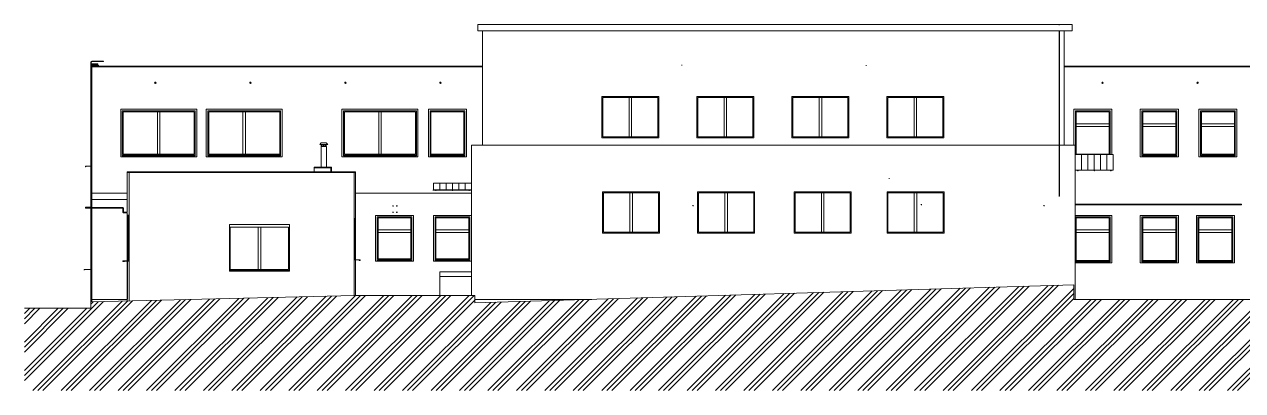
# Model space of a CAD drawing. Header units: millimetres. Extents: x -4051 to 472247, y -45352 to 20466.
# Drawn here: x 124073 to 162529, y -2012 to 9550 of the extents above; entities that cross this region are included whole.
import ezdxf

# ---------------------------------------------------------------- set-up
doc = ezdxf.new("R2010")
doc.units = ezdxf.units.MM
for name, color, linetype, lineweight in [('A-DETL-GENF', 92, 'Continuous', 9), ('A-DETL-THIN', 151, 'Continuous', 9), ('A-FLOR', 192, 'Continuous', 9), ('A-GLAZ', 151, 'Continuous', 9), ('A-ROOF', 132, 'Continuous', 9), ('A-ROOF-OTLN', 132, 'Continuous', 9), ('A-WALL', 113, 'Continuous', 9), ('E-POWR-CNDT', 130, 'Continuous', 9), ('E-POWR-CNTR', 130, 'Continuous', 9), ('E-POWR-DROP', 130, 'Continuous', 9), ('M-EQPM', 50, 'Continuous', 9), ('M-HVAC-CDFF', 50, 'Continuous', 9), ('Q-SPCQ', 91, 'Continuous', 9)]:
    doc.layers.add(name, color=color, linetype=linetype, lineweight=lineweight)

# ---------------------------------------------------------------- blocks, each defined once
blk = doc.blocks.new('OKNO_2k_ - OKNO_2k_1900x1400-1963744-S-Bourání')
at = {"layer": 'A-GLAZ'}
for p, q in [((-71262, 2990), (-71262, 4230)), ((-71262, 4230), (-69522, 4230)), ((-70432, 2990), (-70432, 4230)), ((-70352, 4230), (-70432, 4230)), ((-70352, 4230), (-70352, 2990)), ((-69522, 4230), (-69522, 2990)), ((-69522, 2990), (-71262, 2990)), ((-70352, 2990), (-70432, 2990))]:
    blk.add_line(p, q, dxfattribs=at)
blk = doc.blocks.new('OKNO_1k_nadsvetlik - OKNO_1k_nadsvetlik_1200 x 1500-1969479-S-Bourání')
at = {"layer": 'A-GLAZ'}
for p, q in [((-64197, 3520), (-65349, 3520)), ((-65347, 2072), (-65347, 3470)), ((-65347, 3470), (-64247, 3470)), ((-64247, 2072), (-64247, 3470)), ((-64197, 2020), (-64197, 3520)), ((-65317, 2100), (-65317, 3440)), ((-65317, 3440), (-64277, 3440)), ((-64277, 3440), (-64277, 2100)), ((-65317, 3060), (-64277, 3060)), ((-65317, 3060), (-65317, 2980)), ((-64277, 2980), (-65317, 2980)), ((-64277, 2980), (-64277, 3060)), ((-65349, 2020), (-64197, 2020)), ((-64277, 2100), (-65317, 2100))]:
    blk.add_line(p, q, dxfattribs=at)
blk = doc.blocks.new('parapet_ext - parapet_ext-1802071-S-Bourání')
at = {"layer": 'Q-SPCQ'}
for p, q in [((-65347, 2050), (-65347, 2072)), ((-64247, 2072), (-65347, 2072)), ((-64247, 2050), (-65347, 2050)), ((-64247, 2072), (-64247, 2050))]:
    blk.add_line(p, q, dxfattribs=at)
blk = doc.blocks.new('OKNO_1k_nadsvetlik - OKNO_1k_nadsvetlik_1200 x 1500-V47-S-Bourání')
at = {"layer": 'A-GLAZ'}
for p, q in [((-62097, 3520), (-63297, 3520)), ((-63297, 3520), (-63297, 2020)), ((-63247, 2072), (-63247, 3470)), ((-63247, 3470), (-62147, 3470)), ((-62147, 2072), (-62147, 3470)), ((-62097, 2020), (-62097, 3520)), ((-63217, 2100), (-63217, 3440)), ((-63217, 3440), (-62177, 3440)), ((-62177, 3440), (-62177, 2100)), ((-63217, 3060), (-62177, 3060)), ((-63217, 3060), (-63217, 2980)), ((-62177, 2980), (-63217, 2980)), ((-62177, 2980), (-62177, 3060)), ((-63297, 2020), (-62097, 2020)), ((-62177, 2100), (-63217, 2100))]:
    blk.add_line(p, q, dxfattribs=at)
blk = doc.blocks.new('OKNO_1k_nadsvetlik - OKNO_1k_nadsvetlik_1500x1800-1969463-S-Bourání')
at = {"layer": 'A-GLAZ'}
blk.add_line((-96391, 1760), (-96391, 3560), dxfattribs=at)
blk = doc.blocks.new('parapet_ext - parapet_ext-1802102-S-Bourání')
at = {"layer": 'Q-SPCQ'}
for p, q in [((-96428, 1812), (-96640, 1812)), ((-96640, 1812), (-96640, 1790)), ((-96640, 1790), (-96638, 1790)), ((-96638, 1810), (-96428, 1810)), ((-96638, 1790), (-96638, 1810)), ((-96391, 1812), (-96418, 1812)), ((-96418, 1810), (-96391, 1810))]:
    blk.add_line(p, q, dxfattribs=at)
blk = doc.blocks.new('OKNO_2k_ - OKNO_2k_2000 x 1500-1963748-S-Bourání')
at = {"layer": 'A-GLAZ'}
for p, q in [((-92022, 1810), (-92022, 3150)), ((-92022, 3150), (-90182, 3150)), ((-91142, 1810), (-91142, 3150)), ((-91062, 3150), (-91142, 3150)), ((-91142, 3150), (-91142, 1810)), ((-91062, 3150), (-91062, 1810)), ((-90182, 3150), (-90182, 1810)), ((-90182, 3150), (-90182, 1810)), ((-90152, 1782), (-90152, 3230)), ((-90152, 1782), (-90152, 3230)), ((-90182, 1810), (-92022, 1810)), ((-91062, 1810), (-91142, 1810))]:
    blk.add_line(p, q, dxfattribs=at)
blk = doc.blocks.new('OKNO_1k_nadsvetlik - OKNO_1k_nadsvetlik_1200 x 1500-V49-S-Bourání')
at = {"layer": 'A-GLAZ'}
for p, q in [((-64197, 6870), (-65397, 6870)), ((-65397, 6870), (-65397, 5740)), ((-65347, 5442), (-65347, 6820)), ((-65347, 6820), (-64247, 6820)), ((-65317, 5450), (-65317, 6790)), ((-65317, 6790), (-64277, 6790)), ((-64277, 6790), (-64277, 5450)), ((-64247, 5442), (-64247, 6820)), ((-64197, 5442), (-64197, 6870)), ((-65317, 6410), (-64277, 6410)), ((-65317, 6410), (-65317, 6330)), ((-64277, 6330), (-65317, 6330)), ((-64277, 6330), (-64277, 6410)), ((-64277, 5450), (-65317, 5450))]:
    blk.add_line(p, q, dxfattribs=at)
blk = doc.blocks.new('Conduit Elbow - without Fittings - EMT - Standard-V56-S-Bourání')
at = {"layer": 'E-POWR-CNDT'}
for p, q in [((-96331, 3770), (-96386, 3770)), ((-96386, 3750), (-96331, 3750)), ((-96331, 3760), (-96331, 3770)), ((-96331, 3750), (-96331, 3760))]:
    blk.add_line(p, q, dxfattribs=at)
at = {"layer": 'E-POWR-CNDT', "flags": 128}
for points in [[(-96406, 3750), (-96406, 3750), (-96406, 3750), (-96406, 3750), (-96406, 3750), (-96406, 3750), (-96406, 3750), (-96405, 3750), (-96405, 3750), (-96405, 3750), (-96405, 3750), (-96404, 3750), (-96404, 3750), (-96403, 3750), (-96403, 3750), (-96403, 3750), (-96402, 3750), (-96402, 3750), (-96401, 3750), (-96401, 3750), (-96400, 3750), (-96399, 3750), (-96399, 3750), (-96398, 3750), (-96398, 3750), (-96397, 3750), (-96396, 3750), (-96396, 3750), (-96395, 3750), (-96394, 3750), (-96393, 3750), (-96393, 3750), (-96392, 3750), (-96391, 3750), (-96390, 3750), (-96389, 3750), (-96389, 3750), (-96388, 3750), (-96387, 3750), (-96386, 3750), (-96386, 3750)], [(-96386, 3770), (-96387, 3770), (-96388, 3770), (-96388, 3770), (-96389, 3770), (-96390, 3770), (-96391, 3770), (-96392, 3770), (-96392, 3770), (-96393, 3770), (-96394, 3770), (-96395, 3770), (-96395, 3770), (-96396, 3770), (-96397, 3770), (-96397, 3770)]]:
    blk.add_lwpolyline(points, dxfattribs=at)
at = {"layer": 'E-POWR-CNDT'}
for start, end in [(150, 180), (180, 210), (270, 278.791)]:
    blk.add_arc((-96406, 3760), 10, start, end, dxfattribs=at)
blk = doc.blocks.new('OKNO_1k_nadsvetlik - OKNO_1k_nadsvetlik_1200 x 1450-1969503-S-Bourání')
at = {"layer": 'A-GLAZ'}
for p, q in [((-86240, 3520), (-87440, 3520)), ((-87440, 3520), (-87440, 2070)), ((-87390, 2122), (-87390, 3470)), ((-87390, 3470), (-86290, 3470)), ((-86290, 2122), (-86290, 3470)), ((-86240, 2070), (-86240, 3520)), ((-87360, 2150), (-87360, 3440)), ((-87360, 3440), (-86320, 3440)), ((-86320, 3440), (-86320, 2150)), ((-87360, 3060), (-86320, 3060)), ((-87360, 3060), (-87360, 2980)), ((-86320, 2980), (-87360, 2980)), ((-86320, 2980), (-86320, 3060)), ((-87440, 2070), (-86240, 2070)), ((-86320, 2150), (-87360, 2150))]:
    blk.add_line(p, q, dxfattribs=at)
blk = doc.blocks.new('OKNO_1k - OKNO_1k_1200x1500-2034293-S-Bourání')
at = {"layer": 'A-GLAZ'}
for p, q in [((-84568, 6870), (-85768, 6870)), ((-85768, 6870), (-85768, 5370)), ((-85718, 5422), (-85718, 6820)), ((-85718, 6820), (-84618, 6820)), ((-85688, 5450), (-85688, 6790)), ((-85688, 6790), (-84648, 6790)), ((-84648, 6790), (-84648, 5450)), ((-84618, 5422), (-84618, 6820)), ((-84568, 5370), (-84568, 6870)), ((-84648, 5450), (-85688, 5450)), ((-85768, 5370), (-84568, 5370))]:
    blk.add_line(p, q, dxfattribs=at)
blk = doc.blocks.new('OKNO_2k_ - OKNO_2k_2400 x 1500-1963719-S-Bourání')
at = {"layer": 'A-GLAZ'}
for p, q in [((-86098, 6870), (-88498, 6870)), ((-88498, 6870), (-88498, 5370)), ((-88448, 5422), (-88448, 6820)), ((-88448, 6820), (-86148, 6820)), ((-88418, 5450), (-88418, 6790)), ((-88418, 6790), (-86178, 6790)), ((-87338, 5450), (-87338, 6790)), ((-87258, 6790), (-87338, 6790)), ((-87258, 6790), (-87258, 5450)), ((-86178, 6790), (-86178, 5450)), ((-86148, 5422), (-86148, 6820)), ((-86098, 5370), (-86098, 6870)), ((-86178, 5450), (-88418, 5450)), ((-87258, 5450), (-87338, 5450)), ((-88498, 5370), (-86098, 5370))]:
    blk.add_line(p, q, dxfattribs=at)
blk = doc.blocks.new('parapet_ext - parapet_ext-1801991-S-Bourání')
at = {"layer": 'Q-SPCQ'}
for p, q in [((-88448, 5400), (-88448, 5422)), ((-86148, 5422), (-88448, 5422)), ((-86148, 5400), (-88448, 5400)), ((-86148, 5422), (-86148, 5400))]:
    blk.add_line(p, q, dxfattribs=at)
blk = doc.blocks.new('OKNO_1k_nadsvetlik - OKNO_1k_nadsvetlik_1500x1800-1969513-S-Bourání')
at = {"layer": 'A-GLAZ'}
blk.add_line((-96391, 5020), (-96391, 6820), dxfattribs=at)
blk = doc.blocks.new('parapet_ext - parapet_ext-1802104-S-Bourání')
at = {"layer": 'Q-SPCQ'}
for p, q in [((-96428, 5072), (-96590, 5072)), ((-96590, 5072), (-96590, 5050)), ((-96590, 5050), (-96588, 5050)), ((-96588, 5070), (-96428, 5070)), ((-96588, 5050), (-96588, 5070)), ((-96391, 5072), (-96419, 5072)), ((-96419, 5070), (-96391, 5070))]:
    blk.add_line(p, q, dxfattribs=at)
blk = doc.blocks.new('parapet_ext - parapet_ext-1802098-S-Bourání')
at = {"layer": 'Q-SPCQ'}
for p, q in [((-87924, 2122), (-87927, 2122)), ((-87926, 2120), (-87926, 2100)), ((-87926, 2100), (-87924, 2100)), ((-87924, 2100), (-87924, 2122)), ((-87919, 2122), (-87924, 2122)), ((-87919, 2100), (-87924, 2100)), ((-87919, 2122), (-87919, 2100))]:
    blk.add_line(p, q, dxfattribs=at)
blk = doc.blocks.new('parapet_ext - parapet_ext-V58-S-Bourání')
at = {"layer": 'Q-SPCQ'}
for p, q in [((-87932, 2122), (-87935, 2122)), ((-87934, 2120), (-87934, 2100)), ((-87934, 2100), (-87932, 2100)), ((-87932, 2100), (-87932, 2122)), ((-87927, 2122), (-87932, 2122)), ((-87927, 2100), (-87932, 2100)), ((-87927, 2122), (-87927, 2100))]:
    blk.add_line(p, q, dxfattribs=at)
blk = doc.blocks.new('parapet_ext - parapet_ext-V59-S-Bourání')
at = {"layer": 'Q-SPCQ'}
for p, q in [((-87940, 2122), (-87943, 2122)), ((-87942, 2120), (-87942, 2100)), ((-87942, 2100), (-87940, 2100)), ((-87940, 2100), (-87940, 2122)), ((-87935, 2122), (-87940, 2122)), ((-87935, 2100), (-87940, 2100)), ((-87935, 2122), (-87935, 2100))]:
    blk.add_line(p, q, dxfattribs=at)
blk = doc.blocks.new('parapet_ext - parapet_ext-V60-S-Bourání')
at = {"layer": 'Q-SPCQ'}
for p, q in [((-87948, 2122), (-88098, 2122)), ((-88098, 2120), (-87950, 2120)), ((-87950, 2120), (-87950, 2100)), ((-87950, 2100), (-87948, 2100)), ((-87948, 2100), (-87948, 2122)), ((-87943, 2122), (-87948, 2122)), ((-87943, 2100), (-87948, 2100)), ((-87943, 2122), (-87943, 2100))]:
    blk.add_line(p, q, dxfattribs=at)
blk = doc.blocks.new('OKNO_2k_ - OKNO_2k_1900x1400-1963757-S-Bourání')
at = {"layer": 'A-GLAZ'}
for p, q in [((-80265, 6000), (-80265, 7240)), ((-80265, 7240), (-78525, 7240)), ((-79435, 6000), (-79435, 7240)), ((-79355, 7240), (-79435, 7240)), ((-79355, 7240), (-79355, 6000)), ((-78525, 7240), (-78525, 6000)), ((-78525, 6000), (-80265, 6000)), ((-79355, 6000), (-79435, 6000))]:
    blk.add_line(p, q, dxfattribs=at)
blk = doc.blocks.new('parapet_ext - parapet_ext-1802132-S-Bourání')
at = {"layer": 'Q-SPCQ'}
blk.add_line((-78495, 5972), (-80295, 5972), dxfattribs=at)
blk = doc.blocks.new('parapet_ext - parapet_ext-V61-S-Bourání')
at = {"layer": 'Q-SPCQ'}
for p, q in [((-95374, 2060), (-95374, 2082)), ((-95367, 2082), (-95374, 2082)), ((-95367, 2060), (-95374, 2060)), ((-95217, 2082), (-95367, 2082)), ((-95367, 2082), (-95367, 2060)), ((-95367, 2060), (-95365, 2060)), ((-95365, 2080), (-95217, 2080)), ((-95365, 2060), (-95365, 2080))]:
    blk.add_line(p, q, dxfattribs=at)
blk = doc.blocks.new('parapet_ext - parapet_ext-1802117-S-Bourání')
at = {"layer": 'Q-SPCQ'}
for p, q in [((-95386, 2060), (-95386, 2082)), ((-95378, 2082), (-95386, 2082)), ((-95378, 2060), (-95386, 2060)), ((-95374, 2082), (-95378, 2082)), ((-95378, 2082), (-95378, 2060)), ((-95378, 2060), (-95376, 2060)), ((-95376, 2080), (-95374, 2080)), ((-95376, 2060), (-95376, 2080))]:
    blk.add_line(p, q, dxfattribs=at)
blk = doc.blocks.new('parapet_ext - parapet_ext-V62-S-Bourání')
at = {"layer": 'Q-SPCQ'}
for p, q in [((-95398, 2060), (-95398, 2082)), ((-95390, 2082), (-95398, 2082)), ((-95390, 2060), (-95398, 2060)), ((-95386, 2082), (-95390, 2082)), ((-95390, 2082), (-95390, 2060)), ((-95390, 2060), (-95388, 2060)), ((-95388, 2080), (-95386, 2080)), ((-95388, 2060), (-95388, 2080))]:
    blk.add_line(p, q, dxfattribs=at)
blk = doc.blocks.new('parapet_ext - parapet_ext-V63-S-Bourání')
at = {"layer": 'Q-SPCQ'}
for p, q in [((-95413, 2060), (-95413, 2082)), ((-95406, 2082), (-95413, 2082)), ((-95406, 2060), (-95413, 2060)), ((-95398, 2082), (-95406, 2082)), ((-95406, 2082), (-95406, 2060)), ((-95406, 2060), (-95404, 2060)), ((-95404, 2080), (-95398, 2080)), ((-95404, 2060), (-95404, 2080))]:
    blk.add_line(p, q, dxfattribs=at)
blk = doc.blocks.new('parapet_ext - parapet_ext-V64-S-Bourání')
at = {"layer": 'Q-SPCQ'}
for p, q in [((-92051, 1782), (-92052, 1782)), ((-92051, 1760), (-92051, 1782)), ((-90151, 1782), (-92051, 1782)), ((-90151, 1760), (-92051, 1760)), ((-90151, 1782), (-90151, 1760))]:
    blk.add_line(p, q, dxfattribs=at)
blk = doc.blocks.new('FP_65-S-Bourání')
at = {"layer": 'M-EQPM'}
for p, q in [((-85408, 4320), (-85408, 4313)), ((-85208, 4320), (-85208, 4313)), ((-84808, 4320), (-84808, 4313)), ((-84608, 4320), (-84608, 4313))]:
    blk.add_line(p, q, dxfattribs=at)
blk = doc.blocks.new('FP_66-S-Bourání')
at = {"layer": 'M-EQPM'}
for p, q in [((-84408, 4542), (-85608, 4542)), ((-85408, 4525), (-85408, 4539)), ((-85408, 4503), (-85408, 4525)), ((-85408, 4471), (-85408, 4503)), ((-85408, 4431), (-85408, 4471)), ((-85408, 4381), (-85408, 4431)), ((-85408, 4323), (-85408, 4381)), ((-85208, 4525), (-85208, 4539)), ((-85208, 4503), (-85208, 4525)), ((-85208, 4471), (-85208, 4503)), ((-85208, 4431), (-85208, 4471)), ((-85208, 4381), (-85208, 4431)), ((-85208, 4323), (-85208, 4381)), ((-85008, 4525), (-85008, 4539)), ((-85008, 4503), (-85008, 4525)), ((-85008, 4471), (-85008, 4503)), ((-85008, 4431), (-85008, 4471)), ((-85008, 4381), (-85008, 4431)), ((-85008, 4323), (-85008, 4381)), ((-84808, 4525), (-84808, 4539)), ((-84808, 4503), (-84808, 4525)), ((-84808, 4471), (-84808, 4503)), ((-84808, 4431), (-84808, 4471)), ((-84808, 4381), (-84808, 4431)), ((-84808, 4323), (-84808, 4381)), ((-84608, 4525), (-84608, 4539)), ((-84608, 4503), (-84608, 4525)), ((-84608, 4471), (-84608, 4503)), ((-84608, 4431), (-84608, 4471)), ((-84608, 4381), (-84608, 4431)), ((-84608, 4323), (-84608, 4381))]:
    blk.add_line(p, q, dxfattribs=at)
blk = doc.blocks.new('DPS_stříška_postranní_vstup - DPS_stříška_postranní_vstup-1594410-S-Bourání')
at = {"layer": 'M-EQPM'}
h = blk.add_hatch(dxfattribs=at)
h.set_pattern_fill('FP_6', color=256, style=0, pattern_type=2)
h.set_pattern_definition([(90, (-84408.37, 4031.91), (-200, 1e-14), [])])
h.paths.add_polyline_path([(-84584, 4320), (-84408, 4320), (-84408, 4322), (-85608, 4322), (-85608, 4320), (-84811, 4320)])
for p, q in [((-85608, 4542), (-85608, 4322)), ((-85608, 4320), (-85608, 4322)), ((-84408, 4322), (-85608, 4322)), ((-84408, 4320), (-85608, 4320)), ((-85523, 4540), (-85543, 4540)), ((-85523, 4320), (-85543, 4320)), ((-85543, 4320), (-85543, 4301)), ((-85543, 4301), (-85533, 4301)), ((-85533, 4301), (-85523, 4301)), ((-85523, 4301), (-85523, 4320)), ((-84998, 4540), (-85018, 4540)), ((-84998, 4320), (-85018, 4320)), ((-85018, 4320), (-85018, 4301)), ((-85018, 4301), (-85008, 4301)), ((-85008, 4301), (-84998, 4301)), ((-84998, 4301), (-84998, 4320)), ((-84473, 4540), (-84493, 4540)), ((-84473, 4320), (-84493, 4320)), ((-84493, 4320), (-84493, 4301)), ((-84493, 4301), (-84483, 4301)), ((-84483, 4301), (-84473, 4301)), ((-84473, 4301), (-84473, 4320))]:
    blk.add_line(p, q, dxfattribs=at)
for name in ['FP_66-S-Bourání', 'FP_65-S-Bourání']:
    blk.add_blockref(name, (0, 0), dxfattribs=at)
blk = doc.blocks.new('FP_67-S-Bourání')
at = {"layer": 'M-EQPM'}
for p, q in [((-64149, 5442), (-65349, 5442)), ((-65149, 5433), (-65149, 5442)), ((-65149, 5415), (-65149, 5433)), ((-65149, 5388), (-65149, 5415)), ((-65149, 5352), (-65149, 5388)), ((-64949, 5433), (-64949, 5442)), ((-64949, 5415), (-64949, 5433)), ((-64949, 5388), (-64949, 5415)), ((-64949, 5352), (-64949, 5388)), ((-64749, 5433), (-64749, 5442)), ((-64749, 5415), (-64749, 5433)), ((-64749, 5388), (-64749, 5415)), ((-64749, 5352), (-64749, 5388)), ((-64549, 5433), (-64549, 5442)), ((-64549, 5415), (-64549, 5433)), ((-64549, 5388), (-64549, 5415)), ((-64549, 5352), (-64549, 5388)), ((-64349, 5433), (-64349, 5442)), ((-64349, 5415), (-64349, 5433)), ((-64349, 5388), (-64349, 5415)), ((-64349, 5352), (-64349, 5388)), ((-65149, 5307), (-65149, 5352)), ((-65149, 5253), (-65149, 5307)), ((-65149, 5190), (-65149, 5253)), ((-65149, 5119), (-65149, 5190)), ((-65149, 5039), (-65149, 5119)), ((-65149, 4950), (-65149, 5039)), ((-64949, 5307), (-64949, 5352)), ((-64949, 5253), (-64949, 5307)), ((-64949, 5190), (-64949, 5253)), ((-64949, 5119), (-64949, 5190)), ((-64949, 5039), (-64949, 5119)), ((-64949, 4950), (-64949, 5039)), ((-64749, 5307), (-64749, 5352)), ((-64749, 5253), (-64749, 5307)), ((-64749, 5190), (-64749, 5253)), ((-64749, 5119), (-64749, 5190)), ((-64749, 5039), (-64749, 5119)), ((-64749, 4950), (-64749, 5039)), ((-64549, 5307), (-64549, 5352)), ((-64549, 5253), (-64549, 5307)), ((-64549, 5190), (-64549, 5253)), ((-64549, 5119), (-64549, 5190)), ((-64549, 5039), (-64549, 5119)), ((-64549, 4950), (-64549, 5039)), ((-64349, 5307), (-64349, 5352)), ((-64349, 5253), (-64349, 5307)), ((-64349, 5190), (-64349, 5253)), ((-64349, 5119), (-64349, 5190)), ((-64349, 5039), (-64349, 5119)), ((-64349, 4950), (-64349, 5039))]:
    blk.add_line(p, q, dxfattribs=at)
blk = doc.blocks.new('FP_68-S-Bourání')
at = {"layer": 'M-EQPM'}
for p, q in [((-65149, 4947), (-65149, 4940)), ((-64949, 4947), (-64949, 4940)), ((-64549, 4947), (-64549, 4940)), ((-64349, 4947), (-64349, 4940))]:
    blk.add_line(p, q, dxfattribs=at)
blk = doc.blocks.new('DPS_stříška_hlavní_vstup_2 - DPS_stříška_hlavní_vstup_2-1605088-S-Bourání')
at = {"layer": 'M-EQPM'}
h = blk.add_hatch(dxfattribs=at)
h.set_pattern_fill('FP_7', color=256, style=0, pattern_type=2)
h.set_pattern_definition([(90, (-64149.29, 4488.77), (-200, 1e-14), [])])
h.paths.add_polyline_path([(-64171, 4947), (-64149, 4947), (-64149, 4949), (-65349, 4949), (-65349, 4947), (-64398, 4947)])
for p, q in [((-65264, 5440), (-65284, 5440)), ((-64739, 5440), (-64759, 5440)), ((-64214, 5440), (-64234, 5440)), ((-64149, 4949), (-64149, 5442)), ((-65349, 4949), (-64149, 4949)), ((-64149, 4947), (-65349, 4947)), ((-65264, 4947), (-65284, 4947)), ((-65284, 4947), (-65284, 4929)), ((-65284, 4929), (-65274, 4929)), ((-65274, 4929), (-65264, 4929)), ((-65264, 4929), (-65264, 4947)), ((-64739, 4947), (-64759, 4947)), ((-64759, 4947), (-64759, 4929)), ((-64759, 4929), (-64749, 4929)), ((-64749, 4929), (-64739, 4929)), ((-64739, 4929), (-64739, 4947)), ((-64214, 4947), (-64234, 4947)), ((-64234, 4947), (-64234, 4929)), ((-64234, 4929), (-64224, 4929)), ((-64224, 4929), (-64214, 4929)), ((-64214, 4929), (-64214, 4947)), ((-64149, 4949), (-64149, 4947))]:
    blk.add_line(p, q, dxfattribs=at)
for name in ['FP_67-S-Bourání', 'FP_68-S-Bourání']:
    blk.add_blockref(name, (0, 0), dxfattribs=at)
blk = doc.blocks.new('Komín6 - Komín6-1996301-S-Bourání')
at = {"layer": 'M-HVAC-CDFF'}
for p, q in [((-89152, 5815), (-89199, 5760)), ((-89152, 5815), (-88995, 5815)), ((-88949, 5760), (-88995, 5815)), ((-89199, 5760), (-88949, 5760)), ((-89159, 5700), (-89159, 5040)), ((-88989, 5700), (-89159, 5700)), ((-89150, 5700), (-89150, 5760)), ((-89135, 5760), (-89135, 5700)), ((-89130, 5700), (-89130, 5760)), ((-89089, 5700), (-89089, 5760)), ((-89059, 5760), (-89059, 5700)), ((-89017, 5700), (-89017, 5760)), ((-89012, 5700), (-89012, 5760)), ((-88997, 5760), (-88997, 5700)), ((-88989, 5040), (-88989, 5700))]:
    blk.add_line(p, q, dxfattribs=at)

msp = doc.modelspace()

# ---------------------------------------------------------------- hatches: boundary and pattern name
at = {"layer": 'A-DETL-GENF'}
h = msp.add_hatch(dxfattribs=at)
h.set_pattern_fill('FP_8', style=0, pattern_type=2)
h.set_pattern_definition([(45, (222596.16, 0), (-449.013, 449.013), []), (45, (222754.9, 0), (0, 898.0256), []), (45, (222437.4, 0), (0, 898.0256), [])])
h.paths.add_polyline_path([(168859, -2012), (226084, -2012), (226084, 2230), (212372, 2230), (212084, 2518), (206144, 2518), (205750, 2588), (201662, 2230), (196179, 2098), (189871, 2098), (188202, 1441), (174604, 1678), (169478, 1230), (168855, 870), (157199, 870), (157199, 1330), (138288, 758), (138288, 988), (134504, 988), (126173, 789), (126173, 589), (124073, 589), (124073, -2012), (165230, -2012)])
at = {"layer": 'E-POWR-DROP'}
for color, points in [(256, [(156742, 9535), (156744, 9536), (156746, 9538), (156747, 9542), (156744, 9545), (156741, 9545), (156738, 9544), (156737, 9540), (156738, 9537), (156741, 9535)]), (41, [(144827, 8255), (144829, 8256), (144831, 8258), (144831, 8261), (144829, 8264), (144825, 8265), (144823, 8264), (144822, 8260), (144823, 8257), (144825, 8255)]), (41, [(150647, 8242), (150649, 8243), (150651, 8245), (150651, 8248), (150649, 8251), (150645, 8252), (150643, 8251), (150642, 8247), (150643, 8244), (150645, 8242)]), (256, [(156742, 5747), (156744, 5748), (156746, 5750), (156747, 5754), (156744, 5757), (156741, 5757), (156738, 5756), (156737, 5752), (156738, 5749), (156741, 5747)]), (41, [(151371, 4675), (151374, 4676), (151376, 4677), (151376, 4681), (151374, 4684), (151370, 4685), (151368, 4684), (151366, 4680), (151368, 4676), (151370, 4675)]), (256, [(152393, 3852), (152398, 3857), (152399, 3859), (152399, 3863), (152395, 3869), (152388, 3870), (152384, 3867), (152381, 3861), (152384, 3855), (152386, 3853), (152390, 3853)]), (256, [(156742, 4125), (156744, 4126), (156746, 4127), (156747, 4131), (156744, 4134), (156741, 4135), (156738, 4134), (156737, 4130), (156738, 4126), (156741, 4125)]), (256, [(126192, 3761), (126198, 3766), (126199, 3768), (126199, 3772), (126195, 3778), (126188, 3779), (126184, 3776), (126181, 3770), (126184, 3764), (126186, 3762), (126190, 3762)]), (256, [(126192, 3751), (126198, 3756), (126199, 3758), (126199, 3762), (126195, 3768), (126188, 3769), (126184, 3766), (126181, 3760), (126184, 3754), (126186, 3752), (126190, 3752)]), (256, [(135712, 3811), (135718, 3816), (135719, 3818), (135719, 3822), (135713, 3828), (135708, 3829), (135704, 3826), (135701, 3820), (135704, 3814), (135706, 3812), (135710, 3812)]), (256, [(135712, 3611), (135718, 3616), (135719, 3618), (135719, 3622), (135715, 3628), (135708, 3629), (135704, 3626), (135701, 3620), (135704, 3613), (135706, 3612), (135710, 3612)]), (256, [(135832, 3811), (135838, 3816), (135839, 3818), (135839, 3822), (135833, 3828), (135828, 3829), (135824, 3826), (135821, 3820), (135824, 3814), (135826, 3812), (135830, 3812)]), (256, [(135832, 3611), (135838, 3616), (135839, 3618), (135839, 3622), (135835, 3628), (135828, 3629), (135824, 3626), (135821, 3620), (135824, 3613), (135826, 3612), (135830, 3612)]), (256, [(145183, 3821), (145188, 3826), (145189, 3828), (145189, 3832), (145185, 3838), (145178, 3839), (145174, 3836), (145172, 3830), (145174, 3824), (145176, 3822), (145181, 3822)]), (256, [(150171, 3821), (150176, 3826), (150177, 3828), (150177, 3832), (150173, 3838), (150166, 3839), (150162, 3836), (150159, 3830), (150162, 3824), (150164, 3822), (150168, 3822)]), (256, [(156263, 3821), (156268, 3826), (156269, 3828), (156269, 3832), (156265, 3838), (156258, 3839), (156254, 3836), (156252, 3830), (156254, 3824), (156256, 3822), (156261, 3822)])]:
    msp.add_hatch(color=color, dxfattribs=at).paths.add_polyline_path(points)

# ---------------------------------------------------------------- linework, layer by layer
at = {"layer": 'A-DETL-THIN'}
for p, q in [((157199, 1330), (138288, 758)), ((157199, 870), (157199, 1330)), ((134504, 988), (126173, 789)), ((126173, 789), (126173, 589)), ((138288, 988), (134504, 988)), ((138288, 758), (138288, 988)), ((165099, 870), (157199, 870)), ((126173, 589), (124073, 589))]:
    msp.add_line(p, q, dxfattribs=at)
at = {"layer": 'A-FLOR'}
for p, q in [((127321, 4020), (126207, 4020)), ((137188, 1740), (138188, 1740)), ((137188, 1590), (137188, 1740)), ((138188, 1590), (137188, 1590)), ((126207, 870), (127321, 870)), ((126207, 870), (126207, 790))]:
    msp.add_line(p, q, dxfattribs=at)
at = {"layer": 'A-ROOF', "color": 41}
for p, q in [((126207, 8230), (138532, 8230)), ((126207, 8230), (126207, 8210)), ((156892, 8230), (169105, 8230)), ((127321, 4890), (134530, 4890)), ((127321, 4870), (127321, 4890)), ((127385, 4870), (127321, 4870)), ((127385, 4870), (127385, 4890)), ((134487, 4870), (127385, 4870)), ((134487, 4870), (134487, 4890)), ((134530, 4870), (134488, 4870)), ((134530, 4890), (134530, 4870))]:
    msp.add_line(p, q, dxfattribs=at)
at = {"layer": 'A-ROOF'}
for p, q in [((133217, 5040), (133769, 5040)), ((133217, 5020), (133217, 5040)), ((133742, 5040), (133742, 5020)), ((133769, 5040), (133769, 5020))]:
    msp.add_line(p, q, dxfattribs=at)
at = {"layer": 'A-ROOF-OTLN'}
for p, q in [((138382, 9544), (138382, 9352)), ((157141, 9550), (138388, 9550)), ((138388, 9346), (157141, 9346)), ((157147, 9544), (157147, 9352))]:
    msp.add_line(p, q, dxfattribs=at)
for points, knots in [([(138388, 9550), (138387, 9550), (138387, 9550), (138387, 9550), (138386, 9550), (138386, 9550), (138386, 9550), (138385, 9549), (138385, 9549), (138385, 9549), (138384, 9549), (138384, 9549), (138383, 9548), (138383, 9548), (138383, 9547), (138382, 9547), (138382, 9546), (138382, 9545), (138382, 9544), (138382, 9544)], [-0.75, -0.75, -0.75, -0.75, -0.71875, -0.6875, -0.65625, -0.625, -0.59375, -0.5625, -0.53125, -0.5, -0.46875, -0.4375, -0.375, -0.34375, -0.3125, -0.25, -0.1875, -0.125, 0, 0, 0, 0]), ([(138382, 9352), (138382, 9351), (138382, 9350), (138382, 9349), (138382, 9349), (138383, 9348), (138383, 9347), (138384, 9347), (138384, 9347), (138384, 9347), (138385, 9346), (138385, 9346), (138385, 9346), (138386, 9346), (138386, 9346), (138386, 9346), (138387, 9346), (138387, 9346), (138387, 9346), (138388, 9346)], [-1, -1, -1, -1, -0.8888889, -0.8333333, -0.7777778, -0.7222222, -0.6666667, -0.6388889, -0.6111111, -0.5833333, -0.5555556, -0.5277778, -0.5, -0.4722222, -0.4444444, -0.4166667, -0.3888889, -0.3611111, -0.3333333, -0.3333333, -0.3333333, -0.3333333]), ([(157141, 9550), (157141, 9550), (157141, 9550), (157142, 9550), (157142, 9550), (157142, 9550), (157143, 9550), (157143, 9549), (157144, 9549), (157144, 9549), (157144, 9549), (157145, 9549), (157145, 9548), (157145, 9548), (157146, 9547), (157146, 9547), (157146, 9546), (157147, 9545), (157147, 9544), (157147, 9544)], [-0.75, -0.75, -0.75, -0.75, -0.71875, -0.6875, -0.65625, -0.625, -0.59375, -0.5625, -0.53125, -0.5, -0.46875, -0.4375, -0.375, -0.34375, -0.3125, -0.25, -0.1875, -0.125, 0, 0, 0, 0]), ([(157147, 9352), (157147, 9351), (157147, 9350), (157146, 9349), (157146, 9349), (157146, 9348), (157145, 9347), (157145, 9347), (157145, 9347), (157144, 9347), (157144, 9346), (157144, 9346), (157143, 9346), (157143, 9346), (157142, 9346), (157142, 9346), (157142, 9346), (157141, 9346), (157141, 9346), (157141, 9346)], [-1, -1, -1, -1, -0.8888889, -0.8333333, -0.7777778, -0.7222222, -0.6666667, -0.6388889, -0.6111111, -0.5833333, -0.5555556, -0.5277778, -0.5, -0.4722222, -0.4444444, -0.4166667, -0.3888889, -0.3611111, -0.3333333, -0.3333333, -0.3333333, -0.3333333])]:
    msp.add_open_spline(points, degree=3, knots=knots, dxfattribs=at)
at = {"layer": 'A-WALL'}
for p, q in [((138532, 9346), (138532, 5740)), ((156892, 5740), (156892, 9346)), ((138532, 8210), (126207, 8210)), ((126207, 3770), (126207, 8210)), ((169105, 8210), (156892, 8210)), ((142302, 5970), (142302, 7270)), ((142302, 7270), (144102, 7270)), ((144102, 7270), (144102, 5970)), ((145302, 5970), (145302, 7270)), ((145302, 7270), (147102, 7270)), ((147102, 7270), (147102, 5970)), ((148302, 5970), (148302, 7270)), ((148302, 7270), (150102, 7270)), ((150102, 7270), (150102, 5970)), ((151300, 5970), (151300, 7270)), ((151300, 7270), (153100, 7270)), ((153100, 7270), (153100, 5970)), ((144102, 5970), (142302, 5970)), ((147102, 5970), (145302, 5970)), ((150102, 5970), (148302, 5970)), ((153100, 5970), (151300, 5970)), ((157247, 5740), (138188, 5740)), ((138188, 5740), (138188, 988)), ((157247, 5740), (157247, 870)), ((133217, 4890), (133217, 5020)), ((133769, 5020), (133217, 5020)), ((133742, 4890), (133742, 5020)), ((133769, 5020), (133769, 4890)), ((142324, 2960), (142324, 4260)), ((142324, 4260), (144124, 4260)), ((144124, 4260), (144124, 2960)), ((145324, 2960), (145324, 4260)), ((145324, 4260), (147124, 4260)), ((147124, 4260), (147124, 2960)), ((148374, 2960), (148374, 4260)), ((148374, 4260), (150174, 4260)), ((150174, 4260), (150174, 3836)), ((151304, 2960), (151304, 4260)), ((151304, 4260), (153104, 4260)), ((153104, 4260), (153104, 2960)), ((126206, 4220), (126206, 3769)), ((127321, 4220), (126206, 4220)), ((138188, 4220), (134530, 4220)), ((126206, 3751), (126206, 3560)), ((126207, 870), (126207, 3750)), ((150174, 3824), (150174, 2960)), ((132444, 1782), (132444, 3230)), ((144124, 2960), (142324, 2960)), ((147124, 2960), (145324, 2960)), ((150174, 2960), (148374, 2960)), ((153104, 2960), (151304, 2960)), ((126206, 1760), (126206, 790)), ((137188, 1590), (137188, 988)), ((138288, 870), (141981, 870)), ((141481, 855), (141481, 870)), ((141581, 870), (141581, 858)), ((141860, 866), (141860, 870))]:
    msp.add_line(p, q, dxfattribs=at)
at = {"layer": 'A-WALL', "color": 41}
for p, q in [((127321, 4870), (127321, 3619)), ((127385, 4870), (127385, 818)), ((134488, 4870), (134488, 988)), ((134530, 2122), (134530, 4870)), ((127321, 3602), (127321, 2082)), ((127325, 3500), (127329, 3500)), ((127325, 2082), (127325, 3500)), ((127329, 3500), (127329, 2082)), ((127333, 3530), (127340, 3530)), ((127333, 2082), (127333, 3530)), ((127340, 3530), (127340, 2082)), ((127348, 3530), (127356, 3530)), ((127348, 2082), (127348, 3530)), ((127356, 3530), (127356, 2082)), ((127360, 3530), (127368, 3530)), ((127360, 2082), (127360, 3530)), ((127368, 3530), (127368, 2082)), ((127372, 3530), (127380, 3530)), ((127372, 2082), (127372, 3530)), ((127380, 3530), (127380, 2080)), ((130545, 3230), (132445, 3230)), ((130545, 1780), (130545, 3230)), ((132445, 3230), (132445, 1782)), ((134499, 2120), (134499, 3420)), ((134499, 3420), (134504, 3420)), ((134504, 3420), (134504, 2122)), ((134507, 2122), (134507, 3420)), ((134507, 3420), (134512, 3420)), ((134512, 3420), (134512, 2122)), ((134515, 2122), (134515, 3420)), ((134515, 3420), (134520, 3420)), ((134520, 3420), (134520, 2122)), ((134522, 2122), (134522, 3420)), ((134522, 3420), (134528, 3420)), ((134528, 3420), (134528, 2122)), ((127321, 2080), (127321, 816)), ((127325, 880), (127325, 2080)), ((127329, 2080), (127329, 880)), ((134530, 988), (134530, 2120)), ((127329, 880), (127325, 880))]:
    msp.add_line(p, q, dxfattribs=at)
at = {"layer": 'A-WALL'}
for centre, start, end in [((128207, 7708), 0, 180), ((128207, 7708), 180, 0), ((131207, 7708), 0, 180), ((131207, 7708), 180, 0), ((134207, 7708), 360, 180), ((134207, 7708), 180, 0), ((137207, 7708), 0, 180), ((137207, 7708), 180, 0), ((158105, 7708), 0, 180), ((158105, 7708), 180, 0), ((161105, 7708), 0, 180), ((161105, 7708), 180, 0)]:
    msp.add_arc(centre, 22, start, end, dxfattribs=at)
at = {"layer": 'E-POWR-CNDT'}
for p, q in [((156737, 9346), (156737, 5835)), ((156747, 5835), (156747, 9346)), ((156737, 5835), (156737, 5802)), ((156747, 5802), (156747, 5835)), ((156737, 5732), (156737, 5700)), ((156737, 5700), (156737, 4183)), ((156747, 5700), (156747, 5732)), ((156747, 4183), (156747, 5700)), ((156737, 4183), (156737, 4150)), ((156747, 4150), (156747, 4183)), ((162496, 3870), (157247, 3870)), ((157247, 3852), (162496, 3852)), ((162496, 3852), (162496, 3870)), ((126115, 3779), (126000, 3779)), ((126000, 3779), (126000, 3761)), ((126000, 3761), (126005, 3761)), ((126115, 3769), (126005, 3769)), ((126005, 3769), (126005, 3751)), ((126005, 3751), (126115, 3751)), ((126168, 3780), (126115, 3780)), ((126168, 3770), (126115, 3770)), ((126115, 3750), (126168, 3750)), ((126180, 3760), (126181, 3760)), ((127113, 3769), (126265, 3769)), ((126265, 3751), (127113, 3751)), ((127168, 3770), (127113, 3770)), ((127113, 3750), (127168, 3750)), ((127178, 3740), (127178, 3685)), ((127178, 3685), (127178, 3630)), ((127198, 3685), (127178, 3685)), ((127178, 3685), (127198, 3685)), ((127198, 3685), (127198, 3740)), ((127198, 3630), (127198, 3685)), ((127262, 3620), (127208, 3620)), ((127208, 3600), (127262, 3600)), ((127322, 3619), (127262, 3619)), ((127262, 3601), (127322, 3601))]:
    msp.add_line(p, q, dxfattribs=at)
at = {"layer": 'E-POWR-CNDT', "color": 41}
for p, q in [((126168, 8333), (126168, 8300)), ((126168, 8300), (126168, 8276)), ((126168, 8276), (126168, 8244)), ((126168, 8244), (126168, 8208)), ((126168, 8208), (126168, 8176)), ((126168, 8176), (126168, 589)), ((126178, 8300), (126178, 8333)), ((126178, 8295), (126178, 8300)), ((126178, 8244), (126178, 8276)), ((126178, 8238), (126178, 8244)), ((126178, 8176), (126178, 8208)), ((126178, 789), (126178, 8176)), ((126225, 8301), (126193, 8301)), ((126193, 8291), (126225, 8291)), ((126255, 8388), (126223, 8388)), ((126223, 8378), (126255, 8378)), ((126255, 8263), (126223, 8263)), ((126223, 8253), (126255, 8253)), ((126393, 8301), (126225, 8301)), ((126225, 8291), (126393, 8291)), ((126573, 8388), (126255, 8388)), ((126255, 8378), (126573, 8378)), ((126413, 8263), (126255, 8263)), ((126255, 8253), (126413, 8253)), ((126393, 8291), (126393, 8301)), ((126413, 8253), (126413, 8263)), ((126573, 8378), (126573, 8388))]:
    msp.add_line(p, q, dxfattribs=at)
at = {"layer": 'E-POWR-CNDT', "color": 41, "flags": 128}
for points in [[(126223, 8388), (126221, 8388), (126218, 8388), (126216, 8387), (126214, 8387), (126212, 8387), (126210, 8386), (126208, 8386), (126206, 8385), (126203, 8384), (126201, 8383), (126199, 8383), (126197, 8382), (126196, 8381), (126194, 8379), (126192, 8378), (126190, 8377), (126188, 8376), (126187, 8374), (126185, 8373), (126183, 8371), (126182, 8370), (126180, 8368), (126179, 8366), (126178, 8364), (126177, 8363), (126175, 8361), (126174, 8359), (126173, 8357), (126172, 8355), (126172, 8353), (126171, 8351), (126170, 8349), (126170, 8346), (126169, 8344), (126169, 8342), (126168, 8340), (126168, 8338), (126168, 8336), (126168, 8333), (126168, 8333)], [(126193, 8301), (126192, 8301), (126191, 8301), (126190, 8301), (126189, 8301), (126188, 8301), (126187, 8301), (126186, 8300), (126185, 8300), (126184, 8300), (126183, 8299), (126182, 8299), (126181, 8298), (126180, 8298), (126180, 8297), (126179, 8297), (126178, 8296), (126177, 8296), (126176, 8295), (126176, 8294), (126175, 8294), (126174, 8293), (126174, 8292), (126173, 8291), (126172, 8291), (126172, 8290), (126171, 8289), (126171, 8288), (126170, 8287), (126170, 8286), (126170, 8285), (126169, 8284), (126169, 8283), (126169, 8282), (126168, 8281), (126168, 8280), (126168, 8280), (126168, 8279), (126168, 8278), (126168, 8277), (126168, 8276)], [(126223, 8263), (126221, 8263), (126218, 8263), (126216, 8263), (126214, 8263), (126212, 8262), (126210, 8262), (126208, 8261), (126206, 8261), (126203, 8260), (126201, 8259), (126199, 8258), (126197, 8257), (126196, 8256), (126194, 8255), (126192, 8254), (126190, 8253), (126188, 8251), (126187, 8250), (126185, 8248), (126183, 8247), (126182, 8245), (126180, 8244), (126179, 8242), (126178, 8240), (126177, 8238), (126175, 8236), (126174, 8234), (126173, 8232), (126172, 8230), (126172, 8228), (126171, 8226), (126170, 8224), (126170, 8222), (126169, 8220), (126169, 8218), (126168, 8216), (126168, 8213), (126168, 8211), (126168, 8209), (126168, 8208)], [(126178, 8333), (126178, 8335), (126178, 8336), (126178, 8338), (126178, 8340), (126179, 8342), (126179, 8343), (126180, 8345), (126180, 8347), (126181, 8349), (126181, 8350), (126182, 8352), (126183, 8354), (126184, 8355), (126185, 8357), (126186, 8358), (126187, 8360), (126188, 8361), (126189, 8362), (126190, 8364), (126191, 8365), (126193, 8366), (126194, 8367), (126196, 8369), (126197, 8370), (126199, 8371), (126200, 8372), (126202, 8372), (126203, 8373), (126205, 8374), (126207, 8375), (126208, 8375), (126210, 8376), (126212, 8376), (126213, 8377), (126215, 8377), (126217, 8377), (126219, 8378), (126221, 8378), (126222, 8378), (126223, 8378)], [(126178, 8276), (126178, 8277), (126178, 8277), (126178, 8278), (126178, 8279), (126178, 8279), (126178, 8280), (126178, 8280), (126179, 8281), (126179, 8282), (126179, 8282), (126179, 8283), (126180, 8283), (126180, 8284), (126180, 8284), (126180, 8285), (126181, 8285), (126181, 8286), (126182, 8286), (126182, 8287), (126182, 8287), (126183, 8287), (126183, 8288), (126184, 8288), (126184, 8289), (126185, 8289), (126185, 8289), (126186, 8289), (126186, 8290), (126187, 8290), (126187, 8290), (126188, 8290), (126189, 8291), (126189, 8291), (126190, 8291), (126190, 8291), (126191, 8291), (126191, 8291), (126192, 8291), (126193, 8291), (126193, 8291)], [(126178, 8208), (126178, 8210), (126178, 8212), (126178, 8214), (126178, 8216), (126179, 8217), (126179, 8219), (126180, 8221), (126180, 8223), (126181, 8224), (126181, 8226), (126182, 8228), (126183, 8229), (126184, 8231), (126185, 8232), (126186, 8234), (126187, 8235), (126188, 8237), (126189, 8238), (126190, 8239), (126191, 8241), (126193, 8242), (126194, 8243), (126196, 8244), (126197, 8245), (126199, 8246), (126200, 8247), (126202, 8248), (126203, 8249), (126205, 8250), (126207, 8250), (126208, 8251), (126210, 8252), (126212, 8252), (126213, 8252), (126215, 8253), (126217, 8253), (126219, 8253), (126221, 8253), (126222, 8253), (126223, 8253)]]:
    msp.add_lwpolyline(points, dxfattribs=at)
at = {"layer": 'E-POWR-CNDT', "flags": 128}
for points in [[(156737, 5753), (156737, 5754), (156737, 5754), (156737, 5755), (156737, 5755), (156737, 5756), (156737, 5757), (156737, 5758), (156737, 5759), (156737, 5760), (156737, 5761), (156737, 5762), (156737, 5763), (156737, 5765), (156737, 5766), (156737, 5767), (156737, 5769), (156737, 5770), (156737, 5772), (156737, 5774), (156737, 5775), (156737, 5777), (156737, 5779), (156737, 5780), (156737, 5782), (156737, 5784), (156737, 5786), (156737, 5788), (156737, 5790), (156737, 5792), (156737, 5794), (156737, 5796), (156737, 5798), (156737, 5800), (156737, 5802), (156737, 5802)], [(156747, 5802), (156747, 5800), (156747, 5798), (156747, 5796), (156747, 5794), (156747, 5792), (156747, 5790), (156747, 5788), (156747, 5786), (156747, 5785), (156747, 5783), (156747, 5781), (156747, 5779), (156747, 5777), (156747, 5776), (156747, 5774), (156747, 5772), (156747, 5771), (156747, 5769), (156747, 5768), (156747, 5766), (156747, 5765), (156747, 5764), (156747, 5762), (156747, 5761), (156747, 5760), (156747, 5759), (156747, 5758), (156747, 5757), (156747, 5756), (156747, 5756), (156747, 5755), (156747, 5754), (156747, 5754)], [(156737, 5751), (156737, 5751), (156737, 5751), (156737, 5750), (156737, 5750), (156737, 5750), (156737, 5749), (156737, 5749), (156737, 5748), (156737, 5748), (156737, 5747), (156737, 5747), (156737, 5746), (156737, 5746), (156737, 5745), (156737, 5744), (156737, 5744), (156737, 5743), (156737, 5742), (156737, 5742), (156737, 5741), (156737, 5740), (156737, 5739), (156737, 5739), (156737, 5738), (156737, 5737), (156737, 5736), (156737, 5736), (156737, 5735), (156737, 5734), (156737, 5733), (156737, 5732), (156737, 5732)], [(156737, 5750), (156737, 5750), (156737, 5750), (156737, 5751), (156737, 5751)], [(156747, 5732), (156747, 5733), (156747, 5734), (156747, 5735), (156747, 5735), (156747, 5736), (156747, 5737), (156747, 5738), (156747, 5739), (156747, 5739), (156747, 5740), (156747, 5741), (156747, 5741), (156747, 5742), (156747, 5743), (156747, 5744), (156747, 5744), (156747, 5745), (156747, 5745), (156747, 5746), (156747, 5747), (156747, 5747), (156747, 5748), (156747, 5748), (156747, 5749), (156747, 5749), (156747, 5749), (156747, 5750), (156747, 5750)], [(156737, 4150), (156737, 4149), (156737, 4148), (156737, 4148), (156737, 4147), (156737, 4146), (156737, 4145), (156737, 4144), (156737, 4144), (156737, 4143), (156737, 4142), (156737, 4141), (156737, 4141), (156737, 4140), (156737, 4139), (156737, 4139), (156737, 4138), (156737, 4137), (156737, 4137), (156737, 4136), (156737, 4136), (156737, 4135), (156737, 4135), (156737, 4134), (156737, 4134), (156737, 4133), (156737, 4133), (156737, 4132), (156737, 4132), (156737, 4132), (156737, 4131), (156737, 4131), (156737, 4131)], [(156747, 4131), (156747, 4132), (156747, 4132), (156747, 4132), (156747, 4133), (156747, 4133), (156747, 4133), (156747, 4134), (156747, 4134), (156747, 4135), (156747, 4136), (156747, 4136), (156747, 4137), (156747, 4137), (156747, 4138), (156747, 4139), (156747, 4139), (156747, 4140), (156747, 4141), (156747, 4141), (156747, 4142), (156747, 4143), (156747, 4144), (156747, 4144), (156747, 4145), (156747, 4146), (156747, 4147), (156747, 4147), (156747, 4148), (156747, 4149), (156747, 4150), (156747, 4150)], [(126190, 3780), (126190, 3780), (126190, 3780), (126190, 3780), (126190, 3780), (126190, 3780), (126190, 3780), (126189, 3780), (126189, 3780), (126189, 3780), (126188, 3780), (126188, 3780), (126188, 3780), (126187, 3780), (126187, 3780), (126187, 3780), (126186, 3780), (126186, 3780), (126185, 3780), (126185, 3780), (126184, 3780), (126183, 3780), (126183, 3780), (126182, 3780), (126182, 3780), (126181, 3780), (126180, 3780), (126180, 3780), (126179, 3780), (126178, 3780)], [(126178, 3770), (126179, 3770), (126179, 3770), (126180, 3770), (126181, 3770), (126181, 3770)], [(126187, 3750), (126187, 3750), (126187, 3750), (126186, 3750), (126186, 3750), (126185, 3750), (126185, 3750), (126184, 3750), (126183, 3750), (126183, 3750), (126182, 3750), (126182, 3750), (126181, 3750), (126180, 3750), (126180, 3750), (126179, 3750), (126178, 3750)], [(126188, 3780), (126188, 3780), (126188, 3780), (126189, 3780)], [(126193, 3780), (126193, 3780), (126194, 3780), (126194, 3780), (126195, 3780), (126195, 3780), (126196, 3780), (126196, 3780), (126197, 3780), (126197, 3780), (126198, 3780), (126199, 3780), (126199, 3780), (126200, 3780), (126201, 3780), (126201, 3780), (126202, 3780), (126203, 3780), (126204, 3780), (126204, 3780), (126205, 3780), (126206, 3780)], [(127198, 3740), (127198, 3741), (127198, 3742), (127197, 3744), (127197, 3745), (127197, 3746), (127197, 3747), (127196, 3748), (127196, 3749), (127196, 3751), (127195, 3752), (127195, 3753), (127194, 3754), (127194, 3755), (127193, 3756), (127192, 3757), (127192, 3758), (127191, 3759), (127190, 3760), (127189, 3761), (127188, 3762), (127188, 3762), (127187, 3763), (127186, 3764), (127185, 3765), (127184, 3765), (127183, 3766), (127182, 3766), (127181, 3767), (127180, 3768), (127178, 3768), (127177, 3768), (127176, 3769), (127175, 3769), (127174, 3769), (127173, 3770), (127171, 3770), (127170, 3770), (127169, 3770), (127168, 3770), (127168, 3770)], [(127168, 3750), (127168, 3750), (127168, 3750), (127169, 3750), (127169, 3750), (127170, 3750), (127170, 3750), (127170, 3750), (127171, 3749), (127171, 3749), (127171, 3749), (127172, 3749), (127172, 3749), (127173, 3749), (127173, 3748), (127173, 3748), (127174, 3748), (127174, 3748), (127174, 3748), (127174, 3747), (127175, 3747), (127175, 3747), (127175, 3746), (127176, 3746), (127176, 3746), (127176, 3745), (127176, 3745), (127176, 3745), (127177, 3744), (127177, 3744), (127177, 3744), (127177, 3743), (127177, 3743), (127177, 3742), (127177, 3742), (127177, 3742), (127177, 3741), (127178, 3741), (127178, 3741), (127178, 3740), (127178, 3740)], [(127178, 3630), (127178, 3629), (127178, 3628), (127178, 3627), (127178, 3626), (127178, 3624), (127178, 3623), (127179, 3622), (127179, 3621), (127179, 3620), (127180, 3619), (127180, 3618), (127181, 3616), (127182, 3615), (127182, 3614), (127183, 3613), (127183, 3612), (127184, 3611), (127185, 3611), (127186, 3610), (127187, 3609), (127188, 3608), (127188, 3607), (127189, 3606), (127190, 3606), (127191, 3605), (127192, 3604), (127193, 3604), (127194, 3603), (127196, 3603), (127197, 3602), (127198, 3602), (127199, 3602), (127200, 3601), (127201, 3601), (127202, 3601), (127204, 3601), (127205, 3600), (127206, 3600), (127207, 3600), (127208, 3600)], [(127208, 3620), (127207, 3620), (127207, 3620), (127206, 3620), (127206, 3620), (127206, 3621), (127205, 3621), (127205, 3621), (127204, 3621), (127204, 3621), (127204, 3621), (127203, 3621), (127203, 3621), (127203, 3622), (127202, 3622), (127202, 3622), (127202, 3622), (127201, 3623), (127201, 3623), (127201, 3623), (127200, 3623), (127200, 3624), (127200, 3624), (127200, 3624), (127199, 3625), (127199, 3625), (127199, 3625), (127199, 3626), (127199, 3626), (127198, 3626), (127198, 3627), (127198, 3627), (127198, 3627), (127198, 3628), (127198, 3628), (127198, 3629), (127198, 3629), (127198, 3629), (127198, 3630), (127198, 3630), (127198, 3630)]]:
    msp.add_lwpolyline(points, dxfattribs=at)
at = {"layer": 'E-POWR-CNTR'}
for p, q in [((156732, 9540), (156752, 9540)), ((156742, 9530), (156742, 9550)), ((156732, 5752), (156752, 5752)), ((156742, 5742), (156742, 5762)), ((156742, 5756), (156742, 5759)), ((145181, 3814), (145181, 3846)), ((150168, 3814), (150168, 3846)), ((152374, 3861), (152406, 3861)), ((152390, 3845), (152390, 3877)), ((156261, 3814), (156261, 3846)), ((156732, 4130), (156752, 4130)), ((156742, 4120), (156742, 4140)), ((126174, 3770), (126206, 3770)), ((126174, 3760), (126206, 3760)), ((126190, 3754), (126190, 3786)), ((126190, 3744), (126190, 3776)), ((135694, 3820), (135726, 3820)), ((135694, 3620), (135726, 3620)), ((135710, 3804), (135710, 3836)), ((135710, 3604), (135710, 3636)), ((135814, 3820), (135846, 3820)), ((135814, 3620), (135846, 3620)), ((135830, 3804), (135830, 3836)), ((135830, 3604), (135830, 3636)), ((145165, 3830), (145197, 3830)), ((150152, 3830), (150184, 3830)), ((156245, 3830), (156277, 3830))]:
    msp.add_line(p, q, dxfattribs=at)
at = {"layer": 'E-POWR-CNTR', "color": 41}
for p, q in [((144817, 8260), (144837, 8260)), ((144827, 8250), (144827, 8270)), ((150637, 8247), (150657, 8247)), ((150647, 8237), (150647, 8257)), ((151361, 4680), (151381, 4680)), ((151371, 4670), (151371, 4690))]:
    msp.add_line(p, q, dxfattribs=at)
at = {"layer": 'Q-SPCQ'}
for p, q in [((161197, 5400), (161197, 5422)), ((162297, 5422), (161197, 5422)), ((162297, 5400), (161197, 5400)), ((162297, 5422), (162297, 5400))]:
    msp.add_line(p, q, dxfattribs=at)

# ---------------------------------------------------------------- block references
at = {"layer": 'A-GLAZ'}
for name, p in [('OKNO_2k_ - OKNO_2k_1900x1400-1963757-S-Bourání', (222596, 0)), ('OKNO_2k_ - OKNO_2k_1900x1400-1963757-S-Bourání', (225596, 0)), ('OKNO_2k_ - OKNO_2k_1900x1400-1963757-S-Bourání', (228596, 0)), ('OKNO_2k_ - OKNO_2k_1900x1400-1963757-S-Bourání', (231594, 0)), ('OKNO_1k_nadsvetlik - OKNO_1k_nadsvetlik_1500x1800-1969513-S-Bourání', (222596, 0)), ('OKNO_2k_ - OKNO_2k_2400 x 1500-1963719-S-Bourání', (215611, 0)), ('OKNO_2k_ - OKNO_2k_2400 x 1500-1963719-S-Bourání', (218311, 0)), ('OKNO_2k_ - OKNO_2k_2400 x 1500-1963719-S-Bourání', (222596, 0)), ('OKNO_1k - OKNO_1k_1200x1500-2034293-S-Bourání', (222596, 0)), ('OKNO_1k_nadsvetlik - OKNO_1k_nadsvetlik_1200 x 1500-V49-S-Bourání', (222596, 0)), ('OKNO_1k_nadsvetlik - OKNO_1k_nadsvetlik_1200 x 1500-V47-S-Bourání', (222596, 3350)), ('OKNO_1k_nadsvetlik - OKNO_1k_nadsvetlik_1200 x 1500-V47-S-Bourání', (224444, 3350)), ('OKNO_2k_ - OKNO_2k_1900x1400-1963744-S-Bourání', (213616, 0)), ('OKNO_2k_ - OKNO_2k_1900x1400-1963744-S-Bourání', (216616, 0)), ('OKNO_2k_ - OKNO_2k_1900x1400-1963744-S-Bourání', (219666, 0)), ('OKNO_2k_ - OKNO_2k_1900x1400-1963744-S-Bourání', (222596, 0)), ('OKNO_1k_nadsvetlik - OKNO_1k_nadsvetlik_1500x1800-1969463-S-Bourání', (222596, 0)), ('OKNO_1k_nadsvetlik - OKNO_1k_nadsvetlik_1200 x 1450-1969503-S-Bourání', (222596, 0)), ('OKNO_1k_nadsvetlik - OKNO_1k_nadsvetlik_1200 x 1450-1969503-S-Bourání', (224426, 0)), ('OKNO_1k_nadsvetlik - OKNO_1k_nadsvetlik_1200 x 1500-1969479-S-Bourání', (222596, 0)), ('OKNO_1k_nadsvetlik - OKNO_1k_nadsvetlik_1200 x 1500-V47-S-Bourání', (222596, 0)), ('OKNO_1k_nadsvetlik - OKNO_1k_nadsvetlik_1200 x 1500-V47-S-Bourání', (224366, 0)), ('OKNO_2k_ - OKNO_2k_2000 x 1500-1963748-S-Bourání', (222596, 0))]:
    msp.add_blockref(name, p, dxfattribs=at)
at = {"layer": 'E-POWR-CNDT'}
msp.add_blockref('Conduit Elbow - without Fittings - EMT - Standard-V56-S-Bourání', (222596, 0), dxfattribs=at)
at = {"layer": 'M-EQPM'}
for name in ['DPS_stříška_hlavní_vstup_2 - DPS_stříška_hlavní_vstup_2-1605088-S-Bourání', 'DPS_stříška_postranní_vstup - DPS_stříška_postranní_vstup-1594410-S-Bourání']:
    msp.add_blockref(name, (222596, 0), dxfattribs=at)
at = {"layer": 'M-HVAC-CDFF'}
msp.add_blockref('Komín6 - Komín6-1996301-S-Bourání', (222596, 0), dxfattribs=at)
at = {"layer": 'Q-SPCQ'}
for name, p in [('parapet_ext - parapet_ext-1802132-S-Bourání', (222596, 0)), ('parapet_ext - parapet_ext-1802132-S-Bourání', (225596, 0)), ('parapet_ext - parapet_ext-1802132-S-Bourání', (228596, 0)), ('parapet_ext - parapet_ext-1802132-S-Bourání', (231594, 0)), ('parapet_ext - parapet_ext-1801991-S-Bourání', (215611, 0)), ('parapet_ext - parapet_ext-1801991-S-Bourání', (218311, 0)), ('parapet_ext - parapet_ext-1801991-S-Bourání', (222596, 0)), ('parapet_ext - parapet_ext-1802071-S-Bourání', (202225, 3350)), ('parapet_ext - parapet_ext-1802071-S-Bourání', (224696, 3350)), ('parapet_ext - parapet_ext-1802104-S-Bourání', (222596, 0)), ('parapet_ext - parapet_ext-1802132-S-Bourání', (222618, -3010)), ('parapet_ext - parapet_ext-1802132-S-Bourání', (225618, -3010)), ('parapet_ext - parapet_ext-1802132-S-Bourání', (228668, -3010)), ('parapet_ext - parapet_ext-1802132-S-Bourání', (231598, -3010)), ('parapet_ext - parapet_ext-V63-S-Bourání', (222596, 0)), ('parapet_ext - parapet_ext-V62-S-Bourání', (222596, 0)), ('parapet_ext - parapet_ext-1802117-S-Bourání', (222596, 0)), ('parapet_ext - parapet_ext-V61-S-Bourání', (222596, 0)), ('parapet_ext - parapet_ext-V60-S-Bourání', (222596, 0)), ('parapet_ext - parapet_ext-V59-S-Bourání', (222596, 0)), ('parapet_ext - parapet_ext-V58-S-Bourání', (222596, 0)), ('parapet_ext - parapet_ext-1802098-S-Bourání', (222596, 0)), ('parapet_ext - parapet_ext-1802071-S-Bourání', (200554, 50)), ('parapet_ext - parapet_ext-1802071-S-Bourání', (202384, 50)), ('parapet_ext - parapet_ext-1802071-S-Bourání', (222596, 0)), ('parapet_ext - parapet_ext-1802071-S-Bourání', (224696, 0)), ('parapet_ext - parapet_ext-1802071-S-Bourání', (226466, 0)), ('parapet_ext - parapet_ext-1802102-S-Bourání', (222596, 0)), ('parapet_ext - parapet_ext-V64-S-Bourání', (222596, 0))]:
    msp.add_blockref(name, p, dxfattribs=at)

doc.saveas('drawing.dxf')
